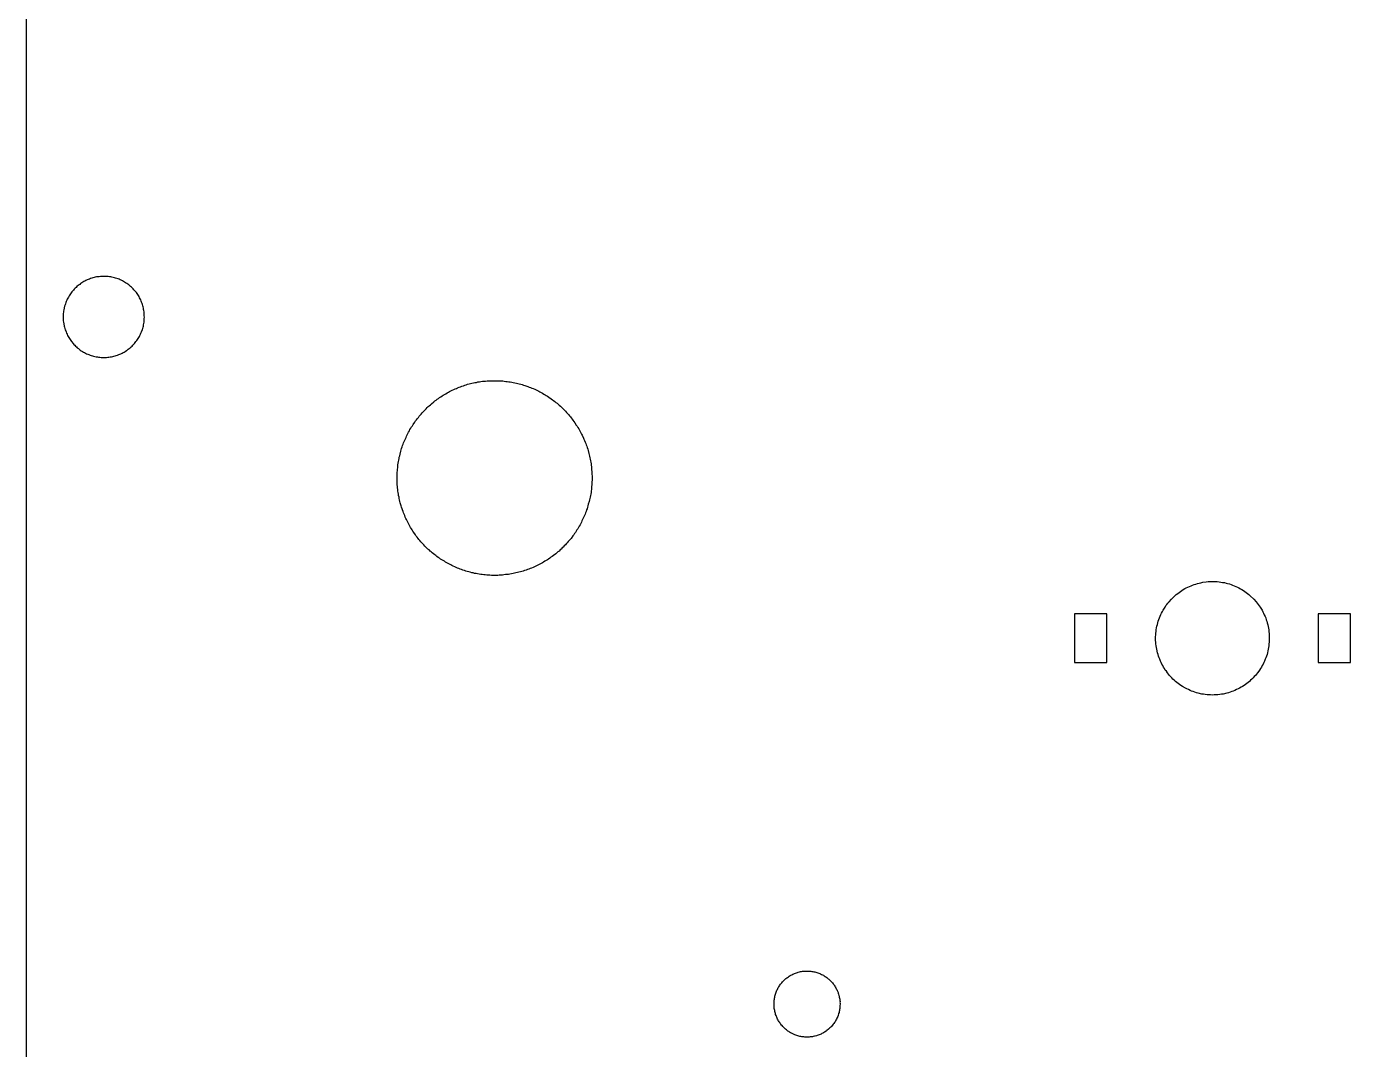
# Model space of a CAD drawing. Extents: x 14 to 160, y 773 to 1209.
# Drawn here: x 14 to 95.4, y 1082.9 to 1145.8 of the extents above; entities that cross this region are included whole.
import ezdxf

# ---------------------------------------------------------------- set-up
doc = ezdxf.new("R2010")
doc.units = 0

msp = doc.modelspace()

# ---------------------------------------------------------------- linework, layer by layer
at = {"layer": 'Bottom'}
for p, q in [((14.012498, 963.051864), (14.0124, 1207.21)), ((17.668181, 1130.136307), (17.601562, 1130.104585)), ((17.741137, 1130.171193), (17.668181, 1130.136307)), ((17.804588, 1130.202915), (17.741137, 1130.171193)), ((17.877544, 1130.228227), (17.804588, 1130.202915)), ((17.950499, 1130.259949), (17.877544, 1130.228227)), ((18.023537, 1130.285261), (17.950499, 1130.259949)), ((18.096493, 1130.301082), (18.023537, 1130.285261)), ((18.169448, 1130.32323), (18.096493, 1130.301082)), ((18.242486, 1130.33905), (18.169448, 1130.32323)), ((18.324996, 1130.358035), (18.242486, 1130.33905)), ((18.397952, 1130.364525), (18.324996, 1130.358035)), ((18.48047, 1130.374017), (18.397952, 1130.364525)), ((18.559763, 1130.380508), (18.48047, 1130.374017)), ((18.6328, 1130.39), (18.559763, 1130.380508)), ((18.959686, 1130.395238), (18.6328, 1130.39)), ((19.03906, 1130.385746), (18.959686, 1130.395238)), ((19.112016, 1130.369926), (19.03906, 1130.385746)), ((19.194526, 1130.363435), (19.112016, 1130.369926)), ((19.267563, 1130.344451), (19.194526, 1130.363435)), ((19.340519, 1130.328631), (19.267563, 1130.344451)), ((19.423029, 1130.31281), (19.340519, 1130.328631)), ((19.496067, 1130.290662), (19.423029, 1130.31281)), ((19.642044, 1130.239956), (19.496067, 1130.290662)), ((19.705494, 1130.217726), (19.642044, 1130.239956)), ((19.77845, 1130.18284), (19.705494, 1130.217726)), ((19.845069, 1130.151118), (19.77845, 1130.18284)), ((19.918106, 1130.119396), (19.845069, 1130.151118)), ((19.981557, 1130.087675), (19.918106, 1130.119396)), ((16.709916, 1129.31859), (16.668645, 1129.252064)), ((16.757525, 1129.381953), (16.709916, 1129.31859)), ((16.798796, 1129.438987), (16.757525, 1129.381953)), ((16.894004, 1129.553072), (16.798796, 1129.438987)), ((16.944781, 1129.610106), (16.894004, 1129.553072)), ((17.001894, 1129.657649), (16.944781, 1129.610106)), ((17.059008, 1129.714683), (17.001894, 1129.657649)), ((17.106616, 1129.765389), (17.059008, 1129.714683)), ((17.220859, 1129.860465), (17.106616, 1129.765389)), ((17.28431, 1129.901679), (17.220859, 1129.860465)), ((17.341423, 1129.952385), (17.28431, 1129.901679)), ((17.408042, 1129.990435), (17.341423, 1129.952385)), ((17.471493, 1130.031649), (17.408042, 1129.990435)), ((17.538112, 1130.072863), (17.471493, 1130.031649)), ((17.601562, 1130.104585), (17.538112, 1130.072863)), ((20.048176, 1130.046461), (19.981557, 1130.087675)), ((20.111626, 1130.005247), (20.048176, 1130.046461)), ((20.178245, 1129.964033), (20.111626, 1130.005247)), ((20.235359, 1129.922819), (20.178245, 1129.964033)), ((20.298809, 1129.875277), (20.235359, 1129.922819)), ((20.355923, 1129.827734), (20.298809, 1129.875277)), ((20.413037, 1129.777028), (20.355923, 1129.827734)), ((20.47015, 1129.729486), (20.413037, 1129.777028)), ((20.57488, 1129.62491), (20.47015, 1129.729486)), ((20.622488, 1129.567876), (20.57488, 1129.62491)), ((20.673265, 1129.510842), (20.622488, 1129.567876)), ((20.720873, 1129.453807), (20.673265, 1129.510842)), ((20.77165, 1129.396773), (20.720873, 1129.453807)), ((20.809753, 1129.339739), (20.77165, 1129.396773)), ((20.851024, 1129.276376), (20.809753, 1129.339739)), ((16.357648, 1128.564488), (16.31004, 1128.345819)), ((16.382996, 1128.643752), (16.357648, 1128.564488)), ((16.408343, 1128.710278), (16.382996, 1128.643752)), ((16.433691, 1128.783214), (16.408343, 1128.710278)), ((16.45587, 1128.856069), (16.433691, 1128.783214)), ((16.487636, 1128.928923), (16.45587, 1128.856069)), ((16.522571, 1128.99545), (16.487636, 1128.928923)), ((16.554337, 1129.058812), (16.522571, 1128.99545)), ((16.595608, 1129.122175), (16.554337, 1129.058812)), ((16.627374, 1129.188701), (16.595608, 1129.122175)), ((16.668645, 1129.252064), (16.627374, 1129.188701)), ((20.892295, 1129.20985), (20.851024, 1129.276376)), ((20.933567, 1129.146487), (20.892295, 1129.20985)), ((20.965333, 1129.079961), (20.933567, 1129.146487)), ((21.006604, 1129.016598), (20.965333, 1129.079961)), ((21.03837, 1128.943662), (21.006604, 1129.016598)), ((21.063717, 1128.877136), (21.03837, 1128.943662)), ((21.095483, 1128.804281), (21.063717, 1128.877136)), ((21.120831, 1128.731345), (21.095483, 1128.804281)), ((21.14301, 1128.658491), (21.120831, 1128.731345)), ((21.168358, 1128.585636), (21.14301, 1128.658491)), ((21.1842, 1128.5127), (21.168358, 1128.585636)), ((21.209548, 1128.439845), (21.1842, 1128.5127)), ((16.278193, 1128.108141), (16.268687, 1128.028958)), ((16.268687, 1128.028958), (16.2687, 1127.8)), ((16.2687, 1127.8), (16.278205, 1127.720736)), ((16.284692, 1128.184159), (16.278193, 1128.108141)), ((16.278205, 1127.720736), (16.2782, 1127.65)), ((16.294197, 1128.263423), (16.284692, 1128.184159)), ((16.31004, 1128.345819), (16.294197, 1128.263423)), ((21.216047, 1128.35745), (21.209548, 1128.439845)), ((21.23189, 1128.284514), (21.216047, 1128.35745)), ((21.241395, 1128.205331), (21.23189, 1128.284514)), ((21.250901, 1128.132396), (21.241395, 1128.205331)), ((21.250847, 1127.6505), (21.257347, 1127.723354)), ((21.2574, 1128.05), (21.250901, 1128.132396)), ((21.257347, 1127.723354), (21.2574, 1127.8)), ((21.2574, 1127.961659), (21.2574, 1128.05)), ((21.266905, 1127.882396), (21.2574, 1127.961659)), ((21.2574, 1127.8), (21.266905, 1127.882396)), ((16.2782, 1127.65), (16.294042, 1127.567605)), ((16.294042, 1127.567605), (16.303548, 1127.485201)), ((16.303548, 1127.485201), (16.335314, 1127.339427)), ((16.335314, 1127.339427), (16.351156, 1127.260163)), ((16.351156, 1127.260163), (16.376504, 1127.187308)), ((16.376504, 1127.187308), (16.392346, 1127.114372)), ((16.392346, 1127.114372), (16.424112, 1127.041518)), ((16.424112, 1127.041518), (16.449459, 1126.974991)), ((16.449459, 1126.974991), (16.481225, 1126.902055)), ((16.481225, 1126.902055), (16.506573, 1126.838693)), ((21.022555, 1126.839257), (21.054321, 1126.90262)), ((21.054321, 1126.90262), (21.086087, 1126.975555)), ((21.086087, 1126.975555), (21.111435, 1127.042082)), ((21.111435, 1127.042082), (21.136783, 1127.114937)), ((21.136783, 1127.114937), (21.158962, 1127.187872)), ((21.158962, 1127.187872), (21.177973, 1127.260727)), ((21.177973, 1127.260727), (21.200152, 1127.339991)), ((21.200152, 1127.339991), (21.215994, 1127.412846)), ((21.215994, 1127.412846), (21.2255, 1127.4857)), ((21.2255, 1127.4857), (21.241342, 1127.568104)), ((21.241342, 1127.568104), (21.250847, 1127.6505)), ((16.506573, 1126.838693), (16.544676, 1126.765757)), ((16.544676, 1126.765757), (16.57961, 1126.699231)), ((16.57961, 1126.699231), (16.611376, 1126.635868)), ((16.611376, 1126.635868), (16.652647, 1126.569342)), ((16.652647, 1126.569342), (16.69075, 1126.505979)), ((16.69075, 1126.505979), (16.741527, 1126.448945)), ((16.741527, 1126.448945), (16.782798, 1126.382418)), ((16.782798, 1126.382418), (16.878007, 1126.268325)), ((16.878007, 1126.268325), (16.928783, 1126.211291)), ((16.928783, 1126.211291), (16.976391, 1126.157421)), ((16.976391, 1126.157421), (17.033505, 1126.106715)), ((17.033505, 1126.106715), (17.090619, 1126.059172)), ((17.090619, 1126.059172), (17.138227, 1126.008466)), ((20.387725, 1126.009055), (20.444839, 1126.059761)), ((20.444839, 1126.059761), (20.501952, 1126.107303)), ((20.501952, 1126.107303), (20.54956, 1126.158009)), ((20.54956, 1126.158009), (20.600337, 1126.21188)), ((20.600337, 1126.21188), (20.657451, 1126.268914)), ((20.657451, 1126.268914), (20.705059, 1126.325948)), ((20.705059, 1126.325948), (20.74633, 1126.382983)), ((20.74633, 1126.382983), (20.793938, 1126.449509)), ((20.793938, 1126.449509), (20.83521, 1126.506543)), ((20.83521, 1126.506543), (20.876481, 1126.569906)), ((20.876481, 1126.569906), (20.917752, 1126.636432)), ((20.917752, 1126.636432), (20.955855, 1126.699795)), ((20.955855, 1126.699795), (20.99079, 1126.766321)), ((20.99079, 1126.766321), (21.022555, 1126.839257)), ((17.138227, 1126.008466), (17.204846, 1125.960924)), ((17.204846, 1125.960924), (17.261959, 1125.913382)), ((17.261959, 1125.913382), (17.319073, 1125.862676)), ((17.319073, 1125.862676), (17.382524, 1125.824626)), ((17.382524, 1125.824626), (17.449143, 1125.783412)), ((17.449143, 1125.783412), (17.512593, 1125.742198)), ((17.512593, 1125.742198), (17.576044, 1125.710476)), ((17.576044, 1125.710476), (17.642663, 1125.67559)), ((17.642663, 1125.67559), (17.706113, 1125.63754)), ((17.706113, 1125.63754), (17.779069, 1125.612228)), ((17.779069, 1125.612228), (17.855193, 1125.580506)), ((17.855193, 1125.580506), (17.918644, 1125.555194)), ((17.918644, 1125.555194), (17.9916, 1125.529881)), ((17.9916, 1125.529881), (18.064637, 1125.507651)), ((18.064637, 1125.507651), (18.137593, 1125.482339)), ((18.137593, 1125.482339), (18.220103, 1125.466519)), ((18.220103, 1125.466519), (18.29314, 1125.450698)), ((18.29314, 1125.450698), (18.372433, 1125.441206)), ((18.372433, 1125.441206), (18.44547, 1125.425386)), ((18.44547, 1125.425386), (18.52798, 1125.418896)), ((18.52798, 1125.418896), (18.600936, 1125.409403)), ((18.600936, 1125.409403), (18.7628, 1125.41)), ((18.7632, 1125.41), (18.925, 1125.41)), ((18.925, 1125.41), (19.00751, 1125.419492)), ((19.00751, 1125.419492), (19.080547, 1125.425983)), ((19.080547, 1125.425983), (19.163057, 1125.441803)), ((19.163057, 1125.441803), (19.236013, 1125.451295)), ((19.236013, 1125.451295), (19.315387, 1125.467115)), ((19.315387, 1125.467115), (19.388343, 1125.482936)), ((19.388343, 1125.482936), (19.461381, 1125.508248)), ((19.461381, 1125.508248), (19.534336, 1125.530478)), ((19.534336, 1125.530478), (19.607292, 1125.55579)), ((19.607292, 1125.55579), (19.683417, 1125.581103)), ((19.683417, 1125.581103), (19.756373, 1125.612825)), ((19.756373, 1125.612825), (19.819823, 1125.638137)), ((19.819823, 1125.638137), (19.886442, 1125.676187)), ((19.886442, 1125.676187), (19.959398, 1125.711073)), ((19.959398, 1125.711073), (20.022849, 1125.742795)), ((20.022849, 1125.742795), (20.089468, 1125.784009)), ((20.089468, 1125.784009), (20.152918, 1125.825223)), ((20.152918, 1125.825223), (20.210032, 1125.863273)), ((20.210032, 1125.863273), (20.273482, 1125.913979)), ((20.273482, 1125.913979), (20.387725, 1126.009055)), ((40.619347, 1123.57579), (40.69864, 1123.610676)), ((40.69864, 1123.610676), (40.787503, 1123.642398)), ((40.787503, 1123.642398), (40.879535, 1123.66771)), ((40.879535, 1123.66771), (40.958909, 1123.699432)), ((40.958909, 1123.699432), (41.047773, 1123.724745)), ((41.047773, 1123.724745), (41.136628, 1123.756467)), ((41.136628, 1123.756467), (41.228668, 1123.778615)), ((41.228668, 1123.778615), (41.317523, 1123.803928)), ((41.317523, 1123.803928), (41.406386, 1123.819748)), ((41.406386, 1123.819748), (41.495241, 1123.84506)), ((41.495241, 1123.84506), (41.593618, 1123.860881)), ((41.593618, 1123.860881), (41.682481, 1123.876701)), ((41.682481, 1123.876701), (41.771336, 1123.902013)), ((41.771336, 1123.902013), (41.869721, 1123.908504)), ((41.869721, 1123.908504), (41.958576, 1123.927488)), ((41.958576, 1123.927488), (42.056961, 1123.943308)), ((42.056961, 1123.943308), (42.145816, 1123.949799)), ((42.145816, 1123.949799), (42.244201, 1123.959291)), ((42.244201, 1123.959291), (42.333056, 1123.965781)), ((42.333056, 1123.965781), (42.431433, 1123.975274)), ((42.431433, 1123.975274), (42.5266, 1123.97)), ((42.5266, 1123.97), (42.624985, 1123.97649)), ((42.624985, 1123.97649), (43.0058, 1123.98)), ((43.0058, 1123.98), (43.104234, 1123.97351)), ((43.104234, 1123.97351), (43.2026, 1123.97)), ((43.2026, 1123.97), (43.297808, 1123.960508)), ((43.297808, 1123.960508), (43.38984, 1123.954017)), ((43.38984, 1123.954017), (43.485048, 1123.938197)), ((43.485048, 1123.938197), (43.573903, 1123.928705)), ((43.573903, 1123.928705), (43.672288, 1123.912885)), ((43.672288, 1123.912885), (43.761143, 1123.903392)), ((43.761143, 1123.903392), (43.859528, 1123.887572)), ((43.859528, 1123.887572), (43.948383, 1123.871752)), ((43.948383, 1123.871752), (44.037247, 1123.846439)), ((44.037247, 1123.846439), (44.135624, 1123.830619)), ((44.135624, 1123.830619), (44.224487, 1123.808471)), ((44.224487, 1123.808471), (44.313342, 1123.783158)), ((44.313342, 1123.783158), (44.405374, 1123.757846)), ((44.405374, 1123.757846), (44.494237, 1123.735697)), ((44.494237, 1123.735697), (44.583092, 1123.710385)), ((44.583092, 1123.710385), (44.665602, 1123.685072)), ((44.665602, 1123.685072), (44.84332, 1123.62171)), ((44.84332, 1123.62171), (44.922694, 1123.589988)), ((39.197543, 1122.783313), (39.270499, 1122.837184)), ((39.270499, 1122.837184), (39.343455, 1122.88789)), ((39.343455, 1122.88789), (39.416492, 1122.944924)), ((39.416492, 1122.944924), (39.489448, 1122.992466)), ((39.489448, 1122.992466), (39.568822, 1123.040008)), ((39.568822, 1123.040008), (39.641778, 1123.090715)), ((39.641778, 1123.090715), (39.724288, 1123.138257)), ((39.724288, 1123.138257), (39.797325, 1123.179471)), ((39.797325, 1123.179471), (39.879836, 1123.227013)), ((39.879836, 1123.227013), (39.95921, 1123.268227)), ((39.95921, 1123.268227), (40.032166, 1123.309441)), ((40.032166, 1123.309441), (40.114676, 1123.356983)), ((40.114676, 1123.356983), (40.197186, 1123.391869)), ((40.197186, 1123.391869), (40.286049, 1123.429919)), ((40.286049, 1123.429919), (40.365423, 1123.471133)), ((40.365423, 1123.471133), (40.447933, 1123.502854)), ((40.447933, 1123.502854), (40.527307, 1123.544068)), ((40.527307, 1123.544068), (40.619347, 1123.57579)), ((44.922694, 1123.589988), (45.014726, 1123.555102)), ((45.014726, 1123.555102), (45.0941, 1123.52338)), ((45.0941, 1123.52338), (45.17661, 1123.491658)), ((45.17661, 1123.491658), (45.265473, 1123.450444)), ((45.265473, 1123.450444), (45.347984, 1123.40923)), ((45.347984, 1123.40923), (45.427358, 1123.377508)), ((45.427358, 1123.377508), (45.509876, 1123.336294)), ((45.509876, 1123.336294), (45.589169, 1123.288752)), ((45.589169, 1123.288752), (45.671687, 1123.247538)), ((45.671687, 1123.247538), (45.744643, 1123.206324)), ((45.744643, 1123.206324), (45.827153, 1123.158782)), ((45.827153, 1123.158782), (45.906527, 1123.11124)), ((45.906527, 1123.11124), (45.979483, 1123.070026)), ((45.979483, 1123.070026), (46.05252, 1123.01932)), ((46.05252, 1123.01932), (46.13503, 1122.962286)), ((46.13503, 1122.962286), (46.281015, 1122.86721)), ((46.281015, 1122.86721), (46.353971, 1122.810175)), ((46.353971, 1122.810175), (46.426927, 1122.759469)), ((38.277397, 1121.930938), (38.33451, 1121.994301)), ((38.33451, 1121.994301), (38.401129, 1122.060827)), ((38.401129, 1122.060827), (38.458243, 1122.133763)), ((38.458243, 1122.133763), (38.521694, 1122.190797)), ((38.521694, 1122.190797), (38.588313, 1122.25416)), ((38.588313, 1122.25416), (38.651763, 1122.320686)), ((38.651763, 1122.320686), (38.718382, 1122.384049)), ((38.718382, 1122.384049), (38.781833, 1122.441083)), ((38.781833, 1122.441083), (38.848452, 1122.498117)), ((38.848452, 1122.498117), (38.911902, 1122.56148)), ((38.911902, 1122.56148), (39.057887, 1122.675573)), ((39.057887, 1122.675573), (39.124506, 1122.732607)), ((39.124506, 1122.732607), (39.197543, 1122.783313)), ((46.426927, 1122.759469), (46.499964, 1122.705599)), ((46.499964, 1122.705599), (46.566583, 1122.648564)), ((46.566583, 1122.648564), (46.639539, 1122.59153)), ((46.639539, 1122.59153), (46.70299, 1122.534496)), ((46.70299, 1122.534496), (46.775946, 1122.477462)), ((46.775946, 1122.477462), (46.842565, 1122.410935)), ((46.842565, 1122.410935), (46.906015, 1122.353901)), ((46.906015, 1122.353901), (46.972634, 1122.290538)), ((46.972634, 1122.290538), (47.036085, 1122.224012)), ((47.036085, 1122.224012), (47.102704, 1122.160649)), ((47.102704, 1122.160649), (47.156649, 1122.097287)), ((47.156649, 1122.097287), (47.223268, 1122.03076)), ((47.223268, 1122.03076), (47.280381, 1121.967398)), ((37.693522, 1121.135581), (37.74113, 1121.208436)), ((37.74113, 1121.208436), (37.791907, 1121.290831)), ((37.791907, 1121.290831), (37.887107, 1121.436613)), ((37.887107, 1121.436613), (37.944221, 1121.509549)), ((37.944221, 1121.509549), (37.994997, 1121.582404)), ((37.994997, 1121.582404), (38.052111, 1121.655259)), ((38.052111, 1121.655259), (38.109224, 1121.718621)), ((38.109224, 1121.718621), (38.166338, 1121.791476)), ((38.166338, 1121.791476), (38.220283, 1121.864412)), ((38.220283, 1121.864412), (38.277397, 1121.930938)), ((47.280381, 1121.967398), (47.337495, 1121.900871)), ((47.337495, 1121.900871), (47.400945, 1121.827935)), ((47.400945, 1121.827935), (47.458059, 1121.764573)), ((47.458059, 1121.764573), (47.508836, 1121.691637)), ((47.508836, 1121.691637), (47.562781, 1121.615618)), ((47.562781, 1121.615618), (47.619895, 1121.542764)), ((47.619895, 1121.542764), (47.670671, 1121.469909)), ((47.670671, 1121.469909), (47.727785, 1121.396973)), ((47.727785, 1121.396973), (47.822985, 1121.251199)), ((47.822985, 1121.251199), (47.873762, 1121.178263)), ((47.873762, 1121.178263), (47.92137, 1121.099081)), ((37.27764, 1120.330627), (37.312575, 1120.413022)), ((37.312575, 1120.413022), (37.353846, 1120.495426)), ((37.353846, 1120.495426), (37.385612, 1120.574609)), ((37.385612, 1120.574609), (37.426883, 1120.657004)), ((37.426883, 1120.657004), (37.464986, 1120.736268)), ((37.464986, 1120.736268), (37.506257, 1120.818663)), ((37.506257, 1120.818663), (37.557034, 1120.901067)), ((37.557034, 1120.901067), (37.595137, 1120.98025)), ((37.595137, 1120.98025), (37.645914, 1121.053186)), ((37.645914, 1121.053186), (37.693522, 1121.135581)), ((47.92137, 1121.099081), (47.968978, 1121.026145)), ((47.968978, 1121.026145), (48.010249, 1120.943749)), ((48.010249, 1120.943749), (48.061026, 1120.861354)), ((48.061026, 1120.861354), (48.099129, 1120.78209)), ((48.099129, 1120.78209), (48.1404, 1120.699694)), ((48.1404, 1120.699694), (48.181672, 1120.620431)), ((48.181672, 1120.620431), (48.264182, 1120.45564)), ((48.264182, 1120.45564), (48.295948, 1120.376376)), ((48.295948, 1120.376376), (48.337219, 1120.29398)), ((36.985654, 1119.465384), (37.036431, 1119.642856)), ((37.036431, 1119.642856), (37.05861, 1119.72212)), ((37.05861, 1119.72212), (37.083958, 1119.814024)), ((37.083958, 1119.814024), (37.115724, 1119.902764)), ((37.115724, 1119.902764), (37.141071, 1119.991496)), ((37.141071, 1119.991496), (37.172837, 1120.073891)), ((37.172837, 1120.073891), (37.204603, 1120.162631)), ((37.204603, 1120.162631), (37.239538, 1120.241895)), ((37.239538, 1120.241895), (37.27764, 1120.330627)), ((48.337219, 1120.29398), (48.368985, 1120.20524)), ((48.368985, 1120.20524), (48.400751, 1120.122845)), ((48.400751, 1120.122845), (48.432517, 1120.034113)), ((48.432517, 1120.034113), (48.467451, 1119.945373)), ((48.467451, 1119.945373), (48.489711, 1119.866109)), ((48.489711, 1119.866109), (48.524646, 1119.774205)), ((48.524646, 1119.774205), (48.546825, 1119.685473)), ((48.546825, 1119.685473), (48.597602, 1119.508001)), ((36.839742, 1118.628732), (36.849248, 1118.72698)), ((36.849248, 1118.72698), (36.855747, 1118.815712)), ((36.855747, 1118.815712), (36.871589, 1118.910788)), ((36.871589, 1118.910788), (36.8906, 1119.002692)), ((36.8906, 1119.002692), (36.906443, 1119.097768)), ((36.906443, 1119.097768), (36.922285, 1119.1865)), ((36.922285, 1119.1865), (36.938127, 1119.278412)), ((36.938127, 1119.278412), (36.963475, 1119.367144)), ((36.963475, 1119.367144), (36.985654, 1119.465384)), ((48.597602, 1119.508001), (48.619781, 1119.419261)), ((48.619781, 1119.419261), (48.635623, 1119.33053)), ((48.635623, 1119.33053), (48.660971, 1119.238626)), ((48.660971, 1119.238626), (48.676813, 1119.149886)), ((48.676813, 1119.149886), (48.692656, 1119.05481)), ((48.692656, 1119.05481), (48.708498, 1118.962906)), ((48.708498, 1118.962906), (48.727509, 1118.867838)), ((48.727509, 1118.867838), (48.743351, 1118.775926)), ((48.743351, 1118.775926), (48.749851, 1118.680858)), ((36.807895, 1117.765068), (36.8079, 1118.25)), ((36.8079, 1118.25), (36.817405, 1118.345076)), ((36.817405, 1118.345076), (36.823905, 1118.443324)), ((36.8239, 1118.54), (36.839742, 1118.628732)), ((36.823905, 1118.443324), (36.8239, 1118.54)), ((48.749851, 1118.680858), (48.759356, 1118.592118)), ((48.759356, 1118.592118), (48.765855, 1118.493877)), ((48.765855, 1118.493877), (48.775361, 1118.395629)), ((48.775361, 1118.395629), (48.78186, 1118.306897)), ((48.78186, 1118.306897), (48.7819, 1118.21)), ((48.7819, 1118.21), (48.7912, 1118.12)), ((48.7912, 1118.12), (48.7912, 1117.86)), ((36.8174, 1117.67), (36.807895, 1117.765068)), ((36.817369, 1117.57908), (36.8174, 1117.67)), ((36.823869, 1117.48084), (36.817369, 1117.57908)), ((36.833374, 1117.382592), (36.823869, 1117.48084)), ((36.849217, 1117.29386), (36.833374, 1117.382592)), ((36.855716, 1117.19562), (36.849217, 1117.29386)), ((36.871558, 1117.10688), (36.855716, 1117.19562)), ((36.890569, 1117.00864), (36.871558, 1117.10688)), ((48.727349, 1117.10906), (48.708338, 1117.01082)), ((48.733848, 1117.1978), (48.727349, 1117.10906)), ((48.74969, 1117.29604), (48.733848, 1117.1978)), ((48.759196, 1117.384772), (48.74969, 1117.29604)), ((48.765695, 1117.48302), (48.759196, 1117.384772)), ((48.775201, 1117.58126), (48.765695, 1117.48302)), ((48.7817, 1117.67), (48.775201, 1117.58126)), ((48.7912, 1117.86), (48.781695, 1117.761752)), ((48.781695, 1117.761752), (48.7817, 1117.67)), ((36.897068, 1116.9199), (36.890569, 1117.00864)), ((36.922416, 1116.824824), (36.897068, 1116.9199)), ((36.938258, 1116.73292), (36.922416, 1116.824824)), ((36.954101, 1116.644188), (36.938258, 1116.73292)), ((36.979448, 1116.555448), (36.954101, 1116.644188)), ((37.001628, 1116.466716), (36.979448, 1116.555448)), ((37.052404, 1116.289244), (37.001628, 1116.466716)), ((37.074584, 1116.19734), (37.052404, 1116.289244)), ((48.540328, 1116.291424), (48.51498, 1116.19952)), ((48.562507, 1116.380156), (48.540328, 1116.291424)), ((48.613284, 1116.557628), (48.562507, 1116.380156)), ((48.635463, 1116.646368), (48.613284, 1116.557628)), ((48.651306, 1116.735099), (48.635463, 1116.646368)), ((48.676653, 1116.827004), (48.651306, 1116.735099)), ((48.692496, 1116.92208), (48.676653, 1116.827004)), ((48.708338, 1117.01082), (48.692496, 1116.92208)), ((37.109518, 1116.1086), (37.074584, 1116.19734)), ((37.141284, 1116.029418), (37.109518, 1116.1086)), ((37.166632, 1115.937506), (37.141284, 1116.029418)), ((37.198398, 1115.848774), (37.166632, 1115.937506)), ((37.230164, 1115.76951), (37.198398, 1115.848774)), ((37.271435, 1115.687114), (37.230164, 1115.76951)), ((37.303201, 1115.598383), (37.271435, 1115.687114)), ((37.344472, 1115.515979), (37.303201, 1115.598383)), ((37.376238, 1115.436796), (37.344472, 1115.515979)), ((48.254597, 1115.518159), (48.213326, 1115.438976)), ((48.286363, 1115.600562), (48.254597, 1115.518159)), ((48.327635, 1115.689294), (48.286363, 1115.600562)), ((48.3594, 1115.771689), (48.327635, 1115.689294)), ((48.394335, 1115.850953), (48.3594, 1115.771689)), ((48.426101, 1115.939685), (48.394335, 1115.850953)), ((48.457867, 1116.031597), (48.426101, 1115.939685)), ((48.483214, 1116.11078), (48.457867, 1116.031597)), ((48.51498, 1116.19952), (48.483214, 1116.11078)), ((37.417509, 1115.354393), (37.376238, 1115.436796)), ((37.458781, 1115.27521), (37.417509, 1115.354393)), ((37.500052, 1115.192814), (37.458781, 1115.27521)), ((37.54766, 1115.110411), (37.500052, 1115.192814)), ((37.588931, 1115.031228), (37.54766, 1115.110411)), ((37.63654, 1114.958292), (37.588931, 1115.031228)), ((37.684148, 1114.875897), (37.63654, 1114.958292)), ((37.725419, 1114.803042), (37.684148, 1114.875897)), ((37.776196, 1114.720638), (37.725419, 1114.803042)), ((37.833309, 1114.647784), (37.776196, 1114.720638)), ((37.928518, 1114.502002), (37.833309, 1114.647784)), ((47.765784, 1114.649963), (47.718176, 1114.577109)), ((47.816561, 1114.722818), (47.765784, 1114.649963)), ((47.864169, 1114.805222), (47.816561, 1114.722818)), ((47.914946, 1114.878076), (47.864169, 1114.805222)), ((47.962554, 1114.960472), (47.914946, 1114.878076)), ((48.003826, 1115.033408), (47.962554, 1114.960472)), ((48.051434, 1115.11259), (48.003826, 1115.033408)), ((48.133952, 1115.277389), (48.051434, 1115.11259)), ((48.172055, 1115.356572), (48.133952, 1115.277389)), ((48.213326, 1115.438976), (48.172055, 1115.356572)), ((37.985631, 1114.429147), (37.928518, 1114.502002)), ((38.036408, 1114.356292), (37.985631, 1114.429147)), ((38.090353, 1114.283356), (38.036408, 1114.356292)), ((38.147467, 1114.219994), (38.090353, 1114.283356)), ((38.20458, 1114.147058), (38.147467, 1114.219994)), ((38.261694, 1114.080532), (38.20458, 1114.147058)), ((38.328313, 1114.017169), (38.261694, 1114.080532)), ((38.385427, 1113.944233), (38.328313, 1114.017169)), ((38.448877, 1113.877707), (38.385427, 1113.944233)), ((38.505991, 1113.814344), (38.448877, 1113.877707)), ((47.150193, 1113.879886), (47.083574, 1113.816524)), ((47.207307, 1113.946413), (47.150193, 1113.879886)), ((47.270757, 1114.019349), (47.207307, 1113.946413)), ((47.327871, 1114.082711), (47.270757, 1114.019349)), ((47.384984, 1114.149238), (47.327871, 1114.082711)), ((47.442098, 1114.222174), (47.384984, 1114.149238)), ((47.499211, 1114.285536), (47.442098, 1114.222174)), ((47.613454, 1114.431318), (47.499211, 1114.285536)), ((47.661063, 1114.504173), (47.613454, 1114.431318)), ((47.718176, 1114.577109), (47.661063, 1114.504173)), ((38.57261, 1113.747818), (38.505991, 1113.814344)), ((38.63606, 1113.690783), (38.57261, 1113.747818)), ((38.699511, 1113.627421), (38.63606, 1113.690783)), ((38.76613, 1113.570387), (38.699511, 1113.627421)), ((38.82958, 1113.50386), (38.76613, 1113.570387)), ((38.902536, 1113.44999), (38.82958, 1113.50386)), ((38.969155, 1113.392956), (38.902536, 1113.44999)), ((39.115132, 1113.278863), (38.969155, 1113.392956)), ((39.181751, 1113.221828), (39.115132, 1113.278863)), ((39.254707, 1113.174286), (39.181751, 1113.221828)), ((39.327663, 1113.117252), (39.254707, 1113.174286)), ((39.4007, 1113.066546), (39.327663, 1113.117252)), ((39.473656, 1113.009511), (39.4007, 1113.066546)), ((46.192106, 1113.068733), (46.11915, 1113.011699)), ((46.265062, 1113.11944), (46.192106, 1113.068733)), ((46.338018, 1113.176474), (46.265062, 1113.11944)), ((46.410974, 1113.224016), (46.338018, 1113.176474)), ((46.556959, 1113.338101), (46.410974, 1113.224016)), ((46.62041, 1113.395135), (46.556959, 1113.338101)), ((46.696534, 1113.45217), (46.62041, 1113.395135)), ((46.759984, 1113.50604), (46.696534, 1113.45217)), ((46.823435, 1113.572566), (46.759984, 1113.50604)), ((46.890054, 1113.629601), (46.823435, 1113.572566)), ((46.953504, 1113.692963), (46.890054, 1113.629601)), ((47.020123, 1113.749997), (46.953504, 1113.692963)), ((47.083574, 1113.816524), (47.020123, 1113.749997)), ((39.55303, 1112.961969), (39.473656, 1113.009511)), ((39.625986, 1112.914427), (39.55303, 1112.961969)), ((39.708496, 1112.873213), (39.625986, 1112.914427)), ((39.781533, 1112.822507), (39.708496, 1112.873213)), ((39.864043, 1112.774965), (39.781533, 1112.822507)), ((39.943417, 1112.733751), (39.864043, 1112.774965)), ((40.016373, 1112.692537), (39.943417, 1112.733751)), ((40.098883, 1112.654487), (40.016373, 1112.692537)), ((40.178258, 1112.613273), (40.098883, 1112.654487)), ((40.260768, 1112.572059), (40.178258, 1112.613273)), ((40.349623, 1112.530845), (40.260768, 1112.572059)), ((40.432141, 1112.499123), (40.349623, 1112.530845)), ((40.511434, 1112.457909), (40.432141, 1112.499123)), ((40.603466, 1112.426187), (40.511434, 1112.457909)), ((40.68284, 1112.394466), (40.603466, 1112.426187)), ((40.771703, 1112.362744), (40.68284, 1112.394466)), ((40.854213, 1112.327858), (40.771703, 1112.362744)), ((40.943068, 1112.305628), (40.854213, 1112.327858)), ((41.031931, 1112.270742), (40.943068, 1112.305628)), ((41.120787, 1112.248594), (41.031931, 1112.270742)), ((41.212818, 1112.223281), (41.120787, 1112.248594)), ((41.301682, 1112.197969), (41.212818, 1112.223281)), ((44.386358, 1112.225502), (44.297503, 1112.200189)), ((44.468876, 1112.250814), (44.386358, 1112.225502)), ((44.557731, 1112.272963), (44.468876, 1112.250814)), ((44.646595, 1112.307848), (44.557731, 1112.272963)), ((44.738626, 1112.330078), (44.646595, 1112.307848)), ((44.827481, 1112.364964), (44.738626, 1112.330078)), ((44.906855, 1112.396686), (44.827481, 1112.364964)), ((44.995711, 1112.428408), (44.906855, 1112.396686)), ((45.078229, 1112.460129), (44.995711, 1112.428408)), ((45.160739, 1112.501343), (45.078229, 1112.460129)), ((45.249594, 1112.533065), (45.160739, 1112.501343)), ((45.328968, 1112.574279), (45.249594, 1112.533065)), ((45.493996, 1112.656675), (45.328968, 1112.574279)), ((45.573289, 1112.694725), (45.493996, 1112.656675)), ((45.655799, 1112.735939), (45.573289, 1112.694725)), ((45.735173, 1112.777153), (45.655799, 1112.735939)), ((45.808129, 1112.824695), (45.735173, 1112.777153)), ((45.890647, 1112.875401), (45.808129, 1112.824695)), ((45.963603, 1112.916615), (45.890647, 1112.875401)), ((46.046113, 1112.964157), (45.963603, 1112.916615)), ((46.11915, 1113.011699), (46.046113, 1112.964157)), ((41.390537, 1112.17582), (41.301682, 1112.197969)), ((41.4794, 1112.16), (41.390537, 1112.17582)), ((41.568231, 1112.134231), (41.4794, 1112.16)), ((41.666616, 1112.11841), (41.568231, 1112.134231)), ((41.755471, 1112.10259), (41.666616, 1112.11841)), ((41.844335, 1112.083606), (41.755471, 1112.10259)), ((41.942712, 1112.067785), (41.844335, 1112.083606)), ((42.031575, 1112.061295), (41.942712, 1112.067785)), ((42.129952, 1112.051803), (42.031575, 1112.061295)), ((42.218815, 1112.035983), (42.129952, 1112.051803)), ((42.317192, 1112.029492), (42.218815, 1112.035983)), ((42.4124, 1112.02), (42.317192, 1112.029492)), ((42.5108, 1112.02), (42.4124, 1112.02)), ((42.5997, 1112.01), (42.5108, 1112.02)), ((42.7964, 1112.01), (42.5997, 1112.01)), ((42.990015, 1112.010508), (42.7964, 1112.01)), ((43.0884, 1112.02), (42.990015, 1112.010508)), ((43.186728, 1112.022596), (43.0884, 1112.02)), ((43.275624, 1112.032169), (43.186728, 1112.022596)), ((43.370824, 1112.03866), (43.275624, 1112.032169)), ((43.469209, 1112.05448), (43.370824, 1112.03866)), ((43.558064, 1112.063972), (43.469209, 1112.05448)), ((43.656449, 1112.070462), (43.558064, 1112.063972)), ((43.745304, 1112.086283), (43.656449, 1112.070462)), ((43.834168, 1112.105267), (43.745304, 1112.086283)), ((43.932544, 1112.121087), (43.834168, 1112.105267)), ((44.021408, 1112.136908), (43.932544, 1112.121087)), ((44.110263, 1112.16222), (44.021408, 1112.136908)), ((44.202295, 1112.178041), (44.110263, 1112.16222)), ((44.297503, 1112.200189), (44.202295, 1112.178041)), ((85.626403, 1111.370533), (85.724788, 1111.411747)), ((85.724788, 1111.411747), (85.819988, 1111.443468)), ((85.819988, 1111.443468), (85.927895, 1111.47519)), ((85.927895, 1111.47519), (86.032617, 1111.510076)), ((86.032617, 1111.510076), (86.131002, 1111.532306)), ((86.131002, 1111.532306), (86.235724, 1111.557618)), ((86.235724, 1111.557618), (86.349976, 1111.582931)), ((86.349976, 1111.582931), (86.559428, 1111.614652)), ((86.559428, 1111.614652), (86.67368, 1111.624145)), ((86.67368, 1111.624145), (86.787923, 1111.630635)), ((86.787923, 1111.630635), (87.0164, 1111.63)), ((87.0164, 1111.63), (87.12113, 1111.62351)), ((87.12113, 1111.62351), (87.2354, 1111.63)), ((87.2354, 1111.63), (87.349652, 1111.611016)), ((87.349652, 1111.611016), (87.559104, 1111.579294)), ((87.559104, 1111.579294), (87.673347, 1111.563474)), ((87.673347, 1111.563474), (87.778077, 1111.538161)), ((87.778077, 1111.538161), (87.876454, 1111.506439)), ((87.876454, 1111.506439), (87.981184, 1111.481127)), ((87.981184, 1111.481127), (88.089082, 1111.449405)), ((88.089082, 1111.449405), (88.18429, 1111.408191)), ((88.18429, 1111.408191), (88.282667, 1111.370141)), ((84.417284, 1110.552979), (84.563269, 1110.698753)), ((84.563269, 1110.698753), (84.642643, 1110.762115)), ((84.642643, 1110.762115), (84.715599, 1110.83497)), ((84.715599, 1110.83497), (84.804454, 1110.901496)), ((84.804454, 1110.901496), (84.886972, 1110.964859)), ((84.886972, 1110.964859), (84.969483, 1111.021893)), ((84.969483, 1111.021893), (85.147201, 1111.135986)), ((85.147201, 1111.135986), (85.245577, 1111.19302)), ((85.245577, 1111.19302), (85.334441, 1111.240562)), ((85.334441, 1111.240562), (85.432817, 1111.291269)), ((85.432817, 1111.291269), (85.521681, 1111.329319)), ((85.521681, 1111.329319), (85.626403, 1111.370533)), ((88.282667, 1111.370141), (88.381052, 1111.328927)), ((88.381052, 1111.328927), (88.479429, 1111.278221)), ((88.479429, 1111.278221), (88.574637, 1111.240171)), ((88.574637, 1111.240171), (88.663492, 1111.183137)), ((88.663492, 1111.183137), (88.755532, 1111.13243)), ((88.755532, 1111.13243), (88.844387, 1111.075396)), ((88.844387, 1111.075396), (88.93325, 1111.021526)), ((88.93325, 1111.021526), (89.022105, 1110.954999)), ((89.022105, 1110.954999), (89.104615, 1110.891637)), ((89.104615, 1110.891637), (89.18399, 1110.82511)), ((89.18399, 1110.82511), (89.2665, 1110.761748)), ((89.2665, 1110.761748), (89.485473, 1110.54307)), ((83.814375, 1109.690981), (83.865151, 1109.789221)), ((83.865151, 1109.789221), (83.912759, 1109.877953)), ((83.912759, 1109.877953), (84.027002, 1110.055425)), ((84.027002, 1110.055425), (84.084116, 1110.147337)), ((84.084116, 1110.147337), (84.14123, 1110.22652)), ((84.14123, 1110.22652), (84.20468, 1110.308916)), ((84.20468, 1110.308916), (84.271299, 1110.38818)), ((84.271299, 1110.38818), (84.417284, 1110.552979)), ((89.485473, 1110.54307), (89.631458, 1110.378279)), ((89.631458, 1110.378279), (89.698077, 1110.299015)), ((89.698077, 1110.299015), (89.761527, 1110.216619)), ((89.761527, 1110.216619), (89.818641, 1110.137356)), ((89.818641, 1110.137356), (89.875754, 1110.045452)), ((89.875754, 1110.045452), (89.990006, 1109.86798)), ((89.990006, 1109.86798), (90.037615, 1109.769739)), ((90.037615, 1109.769739), (90.085223, 1109.680999)), ((80.4505, 1109.64), (78.4544, 1109.64)), ((78.4544, 1109.64), (78.4544, 1106.65)), ((80.4505, 1106.65), (80.4505, 1109.64)), ((83.531943, 1108.889181), (83.554122, 1108.993766)), ((83.554122, 1108.993766), (83.57947, 1109.098351)), ((83.57947, 1109.098351), (83.611235, 1109.196591)), ((83.611235, 1109.196591), (83.643001, 1109.301176)), ((83.643001, 1109.301176), (83.766766, 1109.595905)), ((83.766766, 1109.595905), (83.814375, 1109.690981)), ((90.085223, 1109.680999), (90.126494, 1109.582759)), ((90.126494, 1109.582759), (90.177271, 1109.487683)), ((90.177271, 1109.487683), (90.215374, 1109.389443)), ((90.215374, 1109.389443), (90.250308, 1109.284858)), ((90.250308, 1109.284858), (90.282074, 1109.186618)), ((90.282074, 1109.186618), (90.31384, 1109.082033)), ((90.31384, 1109.082033), (90.339187, 1108.974284)), ((90.339187, 1108.974284), (90.364535, 1108.869699)), ((95.4328, 1109.64), (93.4335, 1109.64)), ((93.4335, 1109.64), (93.4335, 1106.65)), ((95.4328, 1106.65), (95.4328, 1109.64)), ((83.4494, 1108.23), (83.458905, 1108.344093)), ((83.449424, 1108.009863), (83.4494, 1108.23)), ((83.458905, 1108.344093), (83.465405, 1108.451842)), ((83.465405, 1108.451842), (83.47491, 1108.562763)), ((83.47491, 1108.562763), (83.490753, 1108.670512)), ((83.490753, 1108.670512), (83.506595, 1108.784605)), ((83.506595, 1108.784605), (83.531943, 1108.889181)), ((90.364535, 1108.869699), (90.386714, 1108.765123)), ((90.386714, 1108.765123), (90.402557, 1108.660538)), ((90.402557, 1108.660538), (90.418399, 1108.546453)), ((90.418399, 1108.546453), (90.427904, 1108.438696)), ((90.427904, 1108.438696), (90.43741, 1108.327783)), ((90.43741, 1108.327783), (90.4374, 1108.01)), ((83.45893, 1107.895778), (83.449424, 1108.009863)), ((83.465429, 1107.791193), (83.45893, 1107.895778)), ((83.481271, 1107.6771), (83.465429, 1107.791193)), ((83.497114, 1107.572524), (83.481271, 1107.6771)), ((83.512956, 1107.464775), (83.497114, 1107.572524)), ((83.563733, 1107.255606), (83.512956, 1107.464775)), ((90.345352, 1107.360327), (90.323092, 1107.255742)), ((90.3707, 1107.464912), (90.345352, 1107.360327)), ((90.396047, 1107.572661), (90.3707, 1107.464912)), ((90.41189, 1107.677237), (90.396047, 1107.572661)), ((90.418389, 1107.79133), (90.41189, 1107.677237)), ((90.427895, 1107.895915), (90.418389, 1107.79133)), ((90.4374, 1108.01), (90.427895, 1107.895915)), ((78.4544, 1106.65), (80.4505, 1106.65)), ((83.595499, 1107.147857), (83.563733, 1107.255606)), ((83.627265, 1107.043272), (83.595499, 1107.147857)), ((83.662199, 1106.945032), (83.627265, 1107.043272)), ((83.700302, 1106.849956), (83.662199, 1106.945032)), ((83.741573, 1106.742207), (83.700302, 1106.849956)), ((83.782844, 1106.653475), (83.741573, 1106.742207)), ((83.830453, 1106.558399), (83.782844, 1106.653475)), ((83.881229, 1106.460151), (83.830453, 1106.558399)), ((90.053285, 1106.558535), (90.005676, 1106.460287)), ((90.104061, 1106.653611), (90.053285, 1106.558535)), ((90.151669, 1106.742343), (90.104061, 1106.653611)), ((90.192941, 1106.850092), (90.151669, 1106.742343)), ((90.224707, 1106.945168), (90.192941, 1106.850092)), ((90.265978, 1107.043408), (90.224707, 1106.945168)), ((90.297744, 1107.147993), (90.265978, 1107.043408)), ((90.323092, 1107.255742), (90.297744, 1107.147993)), ((93.4335, 1106.65), (95.4328, 1106.65)), ((83.938343, 1106.371419), (83.881229, 1106.460151)), ((83.985951, 1106.282679), (83.938343, 1106.371419)), ((84.043065, 1106.190775), (83.985951, 1106.282679)), ((84.106515, 1106.111592), (84.043065, 1106.190775)), ((84.173134, 1106.022853), (84.106515, 1106.111592)), ((84.236585, 1105.940457), (84.173134, 1106.022853)), ((84.303204, 1105.858062), (84.236585, 1105.940457)), ((84.366654, 1105.785126), (84.303204, 1105.858062)), ((84.439691, 1105.705943), (84.366654, 1105.785126)), ((84.512647, 1105.633007), (84.439691, 1105.705943)), ((89.444046, 1105.706078), (89.37109, 1105.633143)), ((89.517083, 1105.785261), (89.444046, 1105.706078)), ((89.590039, 1105.858197), (89.517083, 1105.785261)), ((89.656658, 1105.940593), (89.590039, 1105.858197)), ((89.720108, 1106.022988), (89.656658, 1105.940593)), ((89.786727, 1106.111728), (89.720108, 1106.022988)), ((89.843841, 1106.190911), (89.786727, 1106.111728)), ((89.900955, 1106.282815), (89.843841, 1106.190911)), ((89.958068, 1106.371555), (89.900955, 1106.282815)), ((90.005676, 1106.460287), (89.958068, 1106.371555)), ((84.595157, 1105.560152), (84.512647, 1105.633007)), ((84.677667, 1105.493626), (84.595157, 1105.560152)), ((84.750623, 1105.42069), (84.677667, 1105.493626)), ((84.839478, 1105.363656), (84.750623, 1105.42069)), ((84.918853, 1105.300293), (84.839478, 1105.363656)), ((85.007708, 1105.243259), (84.918853, 1105.300293)), ((85.099748, 1105.186225), (85.007708, 1105.243259)), ((85.277466, 1105.07214), (85.099748, 1105.186225)), ((85.375842, 1105.024598), (85.277466, 1105.07214)), ((85.464697, 1104.983384), (85.375842, 1105.024598)), ((85.563082, 1104.935842), (85.464697, 1104.983384)), ((85.658291, 1104.894628), (85.563082, 1104.935842)), ((85.766189, 1104.862906), (85.658291, 1104.894628)), ((88.225406, 1104.894779), (88.130197, 1104.863058)), ((88.32379, 1104.935993), (88.225406, 1104.894779)), ((88.422167, 1104.983536), (88.32379, 1104.935993)), ((88.517376, 1105.02475), (88.422167, 1104.983536)), ((88.609407, 1105.072292), (88.517376, 1105.02475)), ((88.704616, 1105.129326), (88.609407, 1105.072292)), ((88.793471, 1105.18636), (88.704616, 1105.129326)), ((88.885502, 1105.243395), (88.793471, 1105.18636)), ((88.964876, 1105.300429), (88.885502, 1105.243395)), ((89.053732, 1105.363791), (88.964876, 1105.300429)), ((89.13625, 1105.420826), (89.053732, 1105.363791)), ((89.21876, 1105.493761), (89.13625, 1105.420826)), ((89.291716, 1105.560288), (89.21876, 1105.493761)), ((89.37109, 1105.633143), (89.291716, 1105.560288)), ((85.861397, 1104.821692), (85.766189, 1104.862906)), ((85.969295, 1104.796379), (85.861397, 1104.821692)), ((86.074017, 1104.764657), (85.969295, 1104.796379)), ((86.283477, 1104.713951), (86.074017, 1104.764657)), ((86.391375, 1104.698131), (86.283477, 1104.713951)), ((86.496105, 1104.682311), (86.391375, 1104.698131)), ((86.610348, 1104.66649), (86.496105, 1104.682311)), ((86.7246, 1104.66), (86.610348, 1104.66649)), ((86.829348, 1104.659492), (86.7246, 1104.66)), ((86.9436, 1104.65), (86.829348, 1104.659492)), ((87.0576, 1104.66), (86.943357, 1104.650508)), ((87.168617, 1104.660152), (87.0576, 1104.66)), ((87.276515, 1104.666642), (87.168617, 1104.660152)), ((87.390767, 1104.682463), (87.276515, 1104.666642)), ((87.495489, 1104.698283), (87.390767, 1104.682463)), ((87.609741, 1104.714103), (87.495489, 1104.698283)), ((87.819193, 1104.764809), (87.609741, 1104.714103)), ((87.927091, 1104.796531), (87.819193, 1104.764809)), ((88.022299, 1104.821844), (87.927091, 1104.796531)), ((88.130197, 1104.863058), (88.022299, 1104.821844)), ((60.463182, 1086.959899), (60.501935, 1087.01166)), ((60.501935, 1087.01166), (60.543856, 1087.050521)), ((60.543856, 1087.050521), (60.585777, 1087.102282)), ((60.585777, 1087.102282), (60.627698, 1087.144389)), ((60.627698, 1087.144389), (60.676119, 1087.18325)), ((60.676119, 1087.18325), (60.71804, 1087.218866)), ((60.71804, 1087.218866), (60.766461, 1087.257646)), ((60.766461, 1087.257646), (60.81805, 1087.293262)), ((60.81805, 1087.293262), (60.86647, 1087.332123)), ((60.86647, 1087.332123), (60.914891, 1087.367739)), ((60.914891, 1087.367739), (60.972979, 1087.400191)), ((60.972979, 1087.400191), (61.024569, 1087.426072)), ((61.024569, 1087.426072), (61.082657, 1087.458442)), ((61.082657, 1087.458442), (61.131078, 1087.481078)), ((61.131078, 1087.481078), (61.305335, 1087.558638)), ((61.305335, 1087.558638), (61.363423, 1087.581354)), ((61.363423, 1087.581354), (61.421512, 1087.597499)), ((61.421512, 1087.597499), (61.47635, 1087.613644)), ((61.47635, 1087.613644), (61.544107, 1087.633034)), ((61.544107, 1087.633034), (61.602195, 1087.649179)), ((61.602195, 1087.649179), (61.666702, 1087.655669)), ((61.666702, 1087.655669), (61.724791, 1087.665405)), ((61.724791, 1087.665405), (61.792547, 1087.671895)), ((61.792547, 1087.671895), (61.857054, 1087.681631)), ((61.857054, 1087.681631), (62.1798, 1087.68)), ((62.1798, 1087.68), (62.247556, 1087.670264)), ((62.247556, 1087.670264), (62.312063, 1087.663774)), ((62.312063, 1087.663774), (62.370152, 1087.654038)), ((62.370152, 1087.654038), (62.434658, 1087.637894)), ((62.434658, 1087.637894), (62.492747, 1087.631403)), ((62.492747, 1087.631403), (62.560503, 1087.612013)), ((62.560503, 1087.612013), (62.618592, 1087.589378)), ((62.618592, 1087.589378), (62.734761, 1087.556926)), ((62.734761, 1087.556926), (62.792849, 1087.531046)), ((62.792849, 1087.531046), (62.847688, 1087.505165)), ((62.847688, 1087.505165), (62.905776, 1087.479285)), ((62.905776, 1087.479285), (62.957366, 1087.446833)), ((62.957366, 1087.446833), (63.015454, 1087.424198)), ((63.015454, 1087.424198), (63.063875, 1087.388582)), ((63.063875, 1087.388582), (63.121963, 1087.35613)), ((63.121963, 1087.35613), (63.170384, 1087.323759)), ((63.170384, 1087.323759), (63.221973, 1087.291388)), ((63.221973, 1087.291388), (63.270393, 1087.249282)), ((63.270393, 1087.249282), (63.312315, 1087.207256)), ((63.312315, 1087.207256), (63.360735, 1087.174804)), ((63.360735, 1087.174804), (63.534992, 1087.000099)), ((63.534992, 1087.000099), (63.576913, 1086.951584)), ((60.030402, 1086.083567), (60.04007, 1086.148227)), ((60.04007, 1086.148227), (60.072404, 1086.264697)), ((60.072404, 1086.264697), (60.09824, 1086.322868)), ((60.09824, 1086.322868), (60.114326, 1086.381038)), ((60.114326, 1086.381038), (60.140161, 1086.439208)), ((60.140161, 1086.439208), (60.162746, 1086.497378)), ((60.162746, 1086.497378), (60.188582, 1086.555548)), ((60.188582, 1086.555548), (60.220916, 1086.613718)), ((60.220916, 1086.613718), (60.246751, 1086.662234)), ((60.246751, 1086.662234), (60.279086, 1086.710749)), ((60.279086, 1086.710749), (60.31467, 1086.76892)), ((60.31467, 1086.76892), (60.347005, 1086.82068)), ((60.347005, 1086.82068), (60.388926, 1086.869277)), ((60.388926, 1086.869277), (60.421261, 1086.917793)), ((60.421261, 1086.917793), (60.463182, 1086.959899)), ((63.576913, 1086.951584), (63.609248, 1086.899742)), ((63.609248, 1086.899742), (63.651169, 1086.857716)), ((63.651169, 1086.857716), (63.683504, 1086.809201)), ((63.683504, 1086.809201), (63.715838, 1086.75103)), ((63.715838, 1086.75103), (63.748173, 1086.702515)), ((63.748173, 1086.702515), (63.783757, 1086.650673)), ((63.783757, 1086.650673), (63.806424, 1086.595667)), ((63.806424, 1086.595667), (63.842008, 1086.543906)), ((63.842008, 1086.543906), (63.864594, 1086.485736)), ((63.864594, 1086.485736), (63.916183, 1086.369266)), ((63.916183, 1086.369266), (63.93235, 1086.314341)), ((63.93235, 1086.314341), (63.954936, 1086.256171)), ((63.954936, 1086.256171), (63.974272, 1086.188265)), ((63.974272, 1086.188265), (63.990439, 1086.130095)), ((59.9819, 1085.77), (59.991568, 1085.83466)), ((59.981962, 1085.509272), (59.9819, 1085.77)), ((59.99163, 1085.441366), (59.981962, 1085.509272)), ((59.991568, 1085.83466), (59.998067, 1085.892831)), ((59.99813, 1085.383196), (59.99163, 1085.441366)), ((59.998067, 1085.892831), (60.007735, 1085.957491)), ((60.007797, 1085.318535), (59.99813, 1085.383196)), ((60.007735, 1085.957491), (60.014235, 1086.025397)), ((60.014235, 1086.025397), (60.030402, 1086.083567)), ((63.990439, 1086.130095), (63.996938, 1086.071925)), ((63.996938, 1086.071925), (64.013106, 1086.007264)), ((64.022733, 1085.383924), (64.013065, 1085.319264)), ((64.013106, 1086.007264), (64.022773, 1085.949094)), ((64.032401, 1085.442094), (64.022733, 1085.383924)), ((64.022773, 1085.949094), (64.032441, 1085.881188)), ((64.0389, 1085.51), (64.032401, 1085.442094)), ((64.032441, 1085.881188), (64.038941, 1085.816528)), ((64.038941, 1085.816528), (64.0389, 1085.75)), ((64.0389, 1085.75), (64.048568, 1085.68534)), ((64.038932, 1085.572094), (64.0389, 1085.51)), ((64.0486, 1085.64), (64.038932, 1085.572094)), ((64.048568, 1085.68534), (64.0486, 1085.64)), ((60.023965, 1085.260365), (60.007797, 1085.318535)), ((60.030464, 1085.192459), (60.023965, 1085.260365)), ((60.0498, 1085.134289), (60.030464, 1085.192459)), ((60.065967, 1085.069629), (60.0498, 1085.134289)), ((60.082053, 1085.011459), (60.065967, 1085.069629)), ((60.107889, 1084.953289), (60.082053, 1085.011459)), ((60.130474, 1084.895119), (60.107889, 1084.953289)), ((60.14656, 1084.836948), (60.130474, 1084.895119)), ((60.172395, 1084.778778), (60.14656, 1084.836948)), ((60.20473, 1084.730263), (60.172395, 1084.778778)), ((60.230565, 1084.672093), (60.20473, 1084.730263)), ((60.2629, 1084.623496), (60.230565, 1084.672093)), ((60.295234, 1084.565326), (60.2629, 1084.623496)), ((60.330819, 1084.513484), (60.295234, 1084.565326)), ((63.732046, 1084.56586), (63.699712, 1084.514018)), ((63.767631, 1084.62403), (63.732046, 1084.56586)), ((63.790297, 1084.672545), (63.767631, 1084.62403)), ((63.8258, 1084.730715), (63.790297, 1084.672545)), ((63.848386, 1084.779231), (63.8258, 1084.730715)), ((63.899975, 1084.895709), (63.848386, 1084.779231)), ((63.92256, 1084.953879), (63.899975, 1084.895709)), ((63.954895, 1085.070357), (63.92256, 1084.953879)), ((63.98073, 1085.135018), (63.954895, 1085.070357)), ((63.990398, 1085.193188), (63.98073, 1085.135018)), ((64.006565, 1085.261094), (63.990398, 1085.193188)), ((64.013065, 1085.319264), (64.006565, 1085.261094)), ((60.363153, 1084.464968), (60.330819, 1084.513484)), ((60.405075, 1084.416452), (60.363153, 1084.464968)), ((60.437409, 1084.364691), (60.405075, 1084.416452)), ((60.47933, 1084.32583), (60.437409, 1084.364691)), ((60.521252, 1084.274069), (60.47933, 1084.32583)), ((60.559923, 1084.231963), (60.521252, 1084.274069)), ((60.601844, 1084.193102), (60.559923, 1084.231963)), ((60.643765, 1084.151076), (60.601844, 1084.193102)), ((60.692186, 1084.10897), (60.643765, 1084.151076)), ((60.743775, 1084.066864), (60.692186, 1084.10897)), ((60.782447, 1084.024838), (60.743775, 1084.066864)), ((60.834036, 1083.992467), (60.782447, 1084.024838)), ((60.892124, 1083.960097), (60.834036, 1083.992467)), ((60.940545, 1083.927645), (60.892124, 1083.960097)), ((60.988965, 1083.892029), (60.940545, 1083.927645)), ((61.047054, 1083.859577), (60.988965, 1083.892029)), ((61.098643, 1083.83686), (61.047054, 1083.859577)), ((61.21482, 1083.785099), (61.098643, 1083.83686)), ((61.269659, 1083.759219), (61.21482, 1083.785099)), ((61.327747, 1083.736584), (61.269659, 1083.759219)), ((61.443908, 1083.704132), (61.327747, 1083.736584)), ((62.641379, 1083.721094), (62.586541, 1083.70495)), ((62.699468, 1083.737239), (62.641379, 1083.721094)), ((62.757556, 1083.759875), (62.699468, 1083.737239)), ((62.873725, 1083.811635), (62.757556, 1083.759875)), ((62.922146, 1083.837516), (62.873725, 1083.811635)), ((62.980235, 1083.860232), (62.922146, 1083.837516)), ((63.031824, 1083.892603), (62.980235, 1083.860232)), ((63.089912, 1083.928219), (63.031824, 1083.892603)), ((63.186721, 1083.99288), (63.089912, 1083.928219)), ((63.23831, 1084.025332), (63.186721, 1083.99288)), ((63.335119, 1084.109447), (63.23831, 1084.025332)), ((63.419018, 1084.193554), (63.335119, 1084.109447)), ((63.467358, 1084.232416), (63.419018, 1084.193554)), ((63.509279, 1084.274522), (63.467358, 1084.232416)), ((63.5512, 1084.326283), (63.509279, 1084.274522)), ((63.583453, 1084.365144), (63.5512, 1084.326283)), ((63.625456, 1084.416905), (63.583453, 1084.365144)), ((63.65779, 1084.465502), (63.625456, 1084.416905)), ((63.699712, 1084.514018), (63.65779, 1084.465502)), ((61.501997, 1083.684742), (61.443908, 1083.704132)), ((61.569753, 1083.668597), (61.501997, 1083.684742)), ((61.627842, 1083.652452), (61.569753, 1083.668597)), ((61.692348, 1083.645962), (61.627842, 1083.652452)), ((61.750437, 1083.636226), (61.692348, 1083.645962)), ((61.814944, 1083.629736), (61.750437, 1083.636226)), ((61.8827, 1083.62), (61.814944, 1083.629736)), ((62.015, 1083.62), (61.8827, 1083.62)), ((62.147749, 1083.620818), (62.0155, 1083.62)), ((62.205837, 1083.630553), (62.147749, 1083.620818)), ((62.270344, 1083.637044), (62.205837, 1083.630553)), ((62.338101, 1083.646779), (62.270344, 1083.637044)), ((62.396189, 1083.65327), (62.338101, 1083.646779)), ((62.460696, 1083.669415), (62.396189, 1083.65327)), ((62.518784, 1083.68556), (62.460696, 1083.669415)), ((62.586541, 1083.70495), (62.518784, 1083.68556))]:
    msp.add_line(p, q, dxfattribs=at)

doc.saveas('drawing.dxf')
